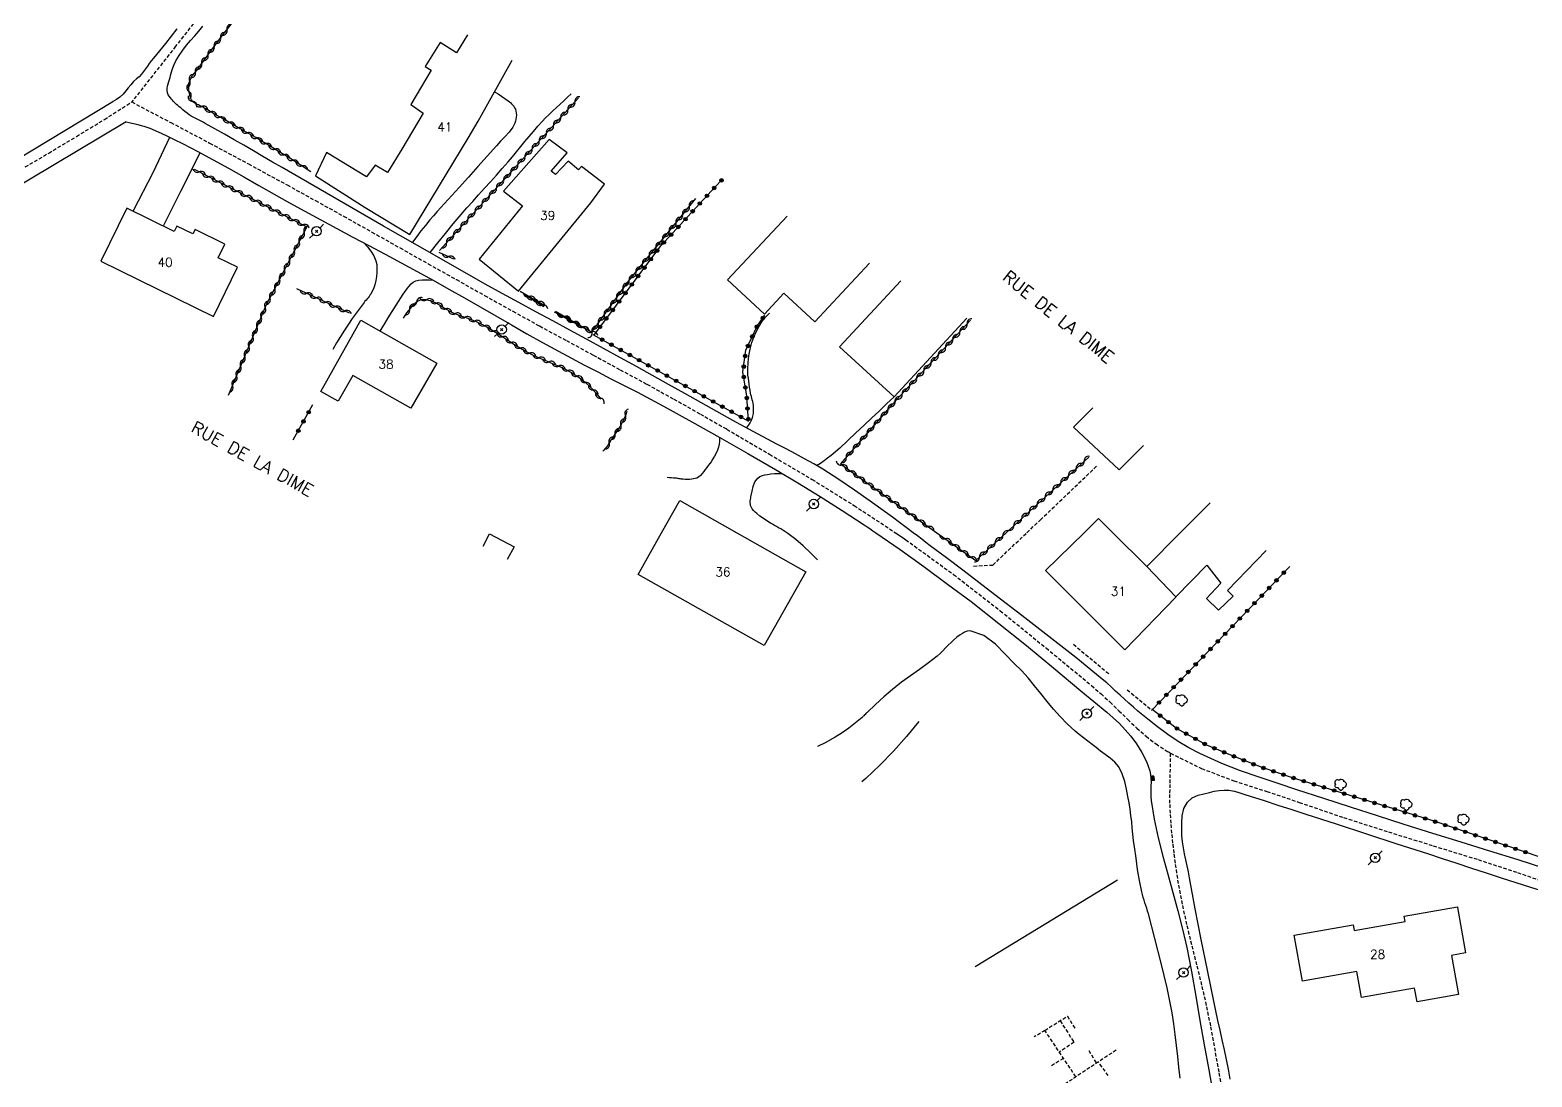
# Model space of a CAD drawing. Header units: millimetres. Extents: x 182998 to 184000, y 151998 to 153001.
# Drawn here: x 183435.3 to 183648.1, y 152593.9 to 152742.2 of the extents above; entities that cross this region are included whole.
import ezdxf
from ezdxf.enums import TextEntityAlignment as Align

# ---------------------------------------------------------------- set-up
doc = ezdxf.new("R2010")
doc.units = ezdxf.units.MM
doc.linetypes.add('DASHED', pattern=[0.75, 0.5, -0.25])
doc.layers.get('0').update_dxf_attribs({"linetype": 'CONTINUOUS'})
for name, color, linetype in [('W0001', 6, 'DASHED'), ('W0008', 7, 'CONTINUOUS'), ('W0017', 7, 'CONTINUOUS'), ('W0101', 7, 'CONTINUOUS'), ('W0104', 1, 'CONTINUOUS'), ('W0112', 1, 'DASHED'), ('W0211', 2, 'CONTINUOUS'), ('W0214', 2, 'CONTINUOUS'), ('W0300', 7, 'CONTINUOUS'), ('W0310', 3, 'CONTINUOUS'), ('W0323', 7, 'CONTINUOUS'), ('W0401', 7, 'CONTINUOUS'), ('W0473', 7, 'CONTINUOUS'), ('W0989', 7, 'CONTINUOUS'), ('W0991', 7, 'CONTINUOUS')]:
    doc.layers.add(name, color=color, linetype=linetype)
doc.styles.get("Standard").update_dxf_attribs({"font": 'romans.shx', "width": 0.85})

# ---------------------------------------------------------------- blocks, each defined once
blk = doc.blocks.new('T473')
for p, q in [((-0.166667, 0.166667), (0.166667, -0.166667)), ((-0.166667, -0.166667), (0.166667, 0.166667)), ((0.500001, 0.500001), (1.000002, 1.000002)), ((-1.000002, -1.000002), (-0.500001, -0.500001))]:
    blk.add_line(p, q)
blk.add_ellipse((0, 0), major_axis=(0.471405, 0.471405), ratio=1, start_param=5.4977871438, end_param=11.780972451)
blk = doc.blocks.new('T401')
for p, q in [((-0.3, 0.3), (0, 0.3)), ((-0.3, -0.25), (-0.3, 0.3)), ((-0.3, 0.15), (0, 0.15)), ((-0.3, 0), (0, 0)), ((0, 0.3), (0, -0.25)), ((-0.3, -0.15), (0, -0.15)), ((-0.3, -0.25), (-0.3, -0.3)), ((-0.3, -0.3), (0, -0.3)), ((0, -0.3), (0, -0.25))]:
    blk.add_line(p, q)
blk = doc.blocks.new('T300')
for p, q in [((-0.8, 0.51), (-0.86, 0.34)), ((-0.86, 0.34), (-0.86, 0.17)), ((-0.86, 0.17), (-0.74, 0.06)), ((-0.69, 0.63), (-0.8, 0.51)), ((-0.8, -0.06), (-0.74, 0.06)), ((-0.74, 0.06), (-0.69, 0.11)), ((-0.57, 0.69), (-0.69, 0.63)), ((-0.46, 0.69), (-0.57, 0.69)), ((-0.29, 0.63), (-0.46, 0.69)), ((-0.29, 0.63), (-0.17, 0.74)), ((-0.23, 0.57), (-0.29, 0.63)), ((-0.17, 0.74), (-0.06, 0.8)), ((-0.06, 0.8), (0.06, 0.8)), ((0.06, 0.8), (0.23, 0.74)), ((0.23, 0.74), (0.34, 0.63)), ((0.34, 0.63), (0.4, 0.51)), ((0.46, 0.46), (0.34, 0.46)), ((0.4, 0.51), (0.4, 0.46)), ((0.57, 0.4), (0.46, 0.46)), ((0.57, 0.4), (0.69, 0.29)), ((0.69, 0.29), (0.74, 0.17)), ((0.74, 0.06), (0.69, -0.17)), ((0.74, 0.17), (0.74, 0.06)), ((-0.8, -0.17), (-0.8, -0.06)), ((-0.8, -0.23), (-0.8, -0.17)), ((-0.74, -0.34), (-0.8, -0.23)), ((-0.69, -0.4), (-0.74, -0.34)), ((-0.51, -0.46), (-0.69, -0.4)), ((-0.4, -0.46), (-0.51, -0.46)), ((-0.4, -0.46), (-0.34, -0.46)), ((-0.34, -0.46), (-0.34, -0.4)), ((-0.34, -0.51), (-0.34, -0.46)), ((-0.29, -0.63), (-0.34, -0.51)), ((-0.17, -0.74), (-0.29, -0.63)), ((-0.06, -0.8), (-0.17, -0.74)), ((0.06, -0.8), (-0.06, -0.8)), ((0.17, -0.74), (0.06, -0.8)), ((0.23, -0.69), (0.17, -0.74)), ((0.29, -0.46), (0.23, -0.46)), ((0.29, -0.63), (0.23, -0.69)), ((0.46, -0.4), (0.29, -0.46)), ((0.34, -0.51), (0.29, -0.63)), ((0.34, -0.51), (0.34, -0.46)), ((0.57, -0.34), (0.46, -0.4)), ((0.63, -0.29), (0.57, -0.34)), ((0.69, -0.17), (0.63, -0.29))]:
    blk.add_line(p, q)
blk = doc.blocks.new('t310o')
at = {"color": 0, "linetype": 'Continuous'}
for centre, start, end in [((-0.5, 0.38), 216.8699, 323.1304), ((0.5, -0.37), 36.8699, 143.1303)]:
    blk.add_arc(centre, 0.625, start, end, dxfattribs=at)
blk = doc.blocks.new('t323o')
at = {"color": 0, "linetype": 'Continuous'}
for radius in [0.25, 0.15]:
    blk.add_circle((0, 0), radius, dxfattribs=at)

msp = doc.modelspace()

# ---------------------------------------------------------------- linework, layer by layer
at = {"layer": 'W0001'}
for points in [[(183539.54, 152869.25), (183536.3, 152859.57), (183532.6, 152850.06), (183528.41, 152840.75), (183523.71, 152831.68), (183518.32, 152822.9), (183512.33, 152814.52), (183506.1, 152806.33), (183499.97, 152798.12), (183493.64, 152789.47), (183487.26, 152780.87), (183480.83, 152772.3), (183474.36, 152763.76), (183468.26, 152755.78), (183462.12, 152747.83), (183455.95, 152739.9), (183449.73, 152732.01)], [(183434, 152722.45), (183437.97, 152724.77), (183441.92, 152727.13), (183445.85, 152729.54), (183449.73, 152732.01)], [(183449.73, 152732.01), (183455.25, 152729.11), (183460.76, 152726.19), (183466.25, 152723.24), (183471.73, 152720.26), (183475.75, 152718.05), (183479.75, 152715.83), (183483.75, 152713.59), (183487.74, 152711.34), (183491.73, 152709.09), (183495.72, 152706.85), (183499.72, 152704.6), (183503.72, 152702.37), (183507.51, 152700.28), (183511.31, 152698.21), (183515.12, 152696.15), (183518.92, 152694.09), (183522.73, 152692.02), (183526.52, 152689.93), (183530.29, 152687.81), (183534.04, 152685.65), (183540.09, 152682.11), (183546.11, 152678.54), (183552.08, 152674.85), (183557.94, 152671)], [(183557.94, 152671), (183558.3, 152670.75), (183558.66, 152670.5), (183559.03, 152670.25), (183559.39, 152670), (183566.17, 152665.08), (183572.78, 152659.94), (183579.28, 152654.67), (183585.73, 152649.34), (183587.06, 152648.19), (183588.34, 152646.99), (183589.59, 152645.77), (183590.84, 152644.54), (183592.12, 152643.33), (183593.45, 152642.16), (183594.85, 152641.08), (183596.33, 152640.1), (183596.4, 152640.06), (183596.47, 152640.02), (183596.54, 152639.98), (183596.61, 152639.94), (183596.69, 152639.9), (183596.76, 152639.86), (183596.83, 152639.82), (183596.9, 152639.78)], [(183604.9, 152588.06), (183603.79, 152594.61), (183602.6, 152601.16), (183602.01, 152604.05), (183601.35, 152606.92), (183600.64, 152609.78), (183599.92, 152612.64), (183599.23, 152615.5), (183598.59, 152618.39), (183598.03, 152621.29), (183597.59, 152624.21), (183597.42, 152625.62), (183597.25, 152627.02), (183597.1, 152628.43), (183596.98, 152629.85), (183596.89, 152631.26), (183596.83, 152632.68), (183596.82, 152634.1), (183596.86, 152635.52), (183596.9, 152639.78)], [(183596.9, 152639.78), (183601.29, 152637.59), (183605.89, 152635.86), (183610.53, 152634.34), (183615.14, 152632.8), (183621.43, 152630.65), (183627.77, 152628.62), (183634.13, 152626.65), (183640.48, 152624.69), (183646.06, 152622.86), (183651.63, 152620.95)]]:
    msp.add_lwpolyline(points, dxfattribs=at)
at = {"layer": 'W0008'}
for points in [[(183456.11, 152742.39), (183455.31, 152741.32), (183454.5, 152740.27), (183453.65, 152739.24), (183452.79, 152738.23), (183452.49, 152737.86), (183452.21, 152737.48), (183451.95, 152737.09), (183451.68, 152736.7), (183451.41, 152736.31), (183451.11, 152735.94), (183450.78, 152735.59), (183450.41, 152735.27), (183449.98, 152734.89), (183449.59, 152734.46), (183449.23, 152734.02), (183448.88, 152733.57), (183448.49, 152733.12), (183448.06, 152732.71), (183447.57, 152732.35), (183447.03, 152732.08)], [(183560.44, 152671), (183559.47, 152671.73), (183558.5, 152672.46), (183557.52, 152673.18), (183556.54, 152673.9), (183554.35, 152675.47), (183552.15, 152677.02), (183549.91, 152678.54), (183547.64, 152679.98), (183546.36, 152680.74), (183545.06, 152681.47), (183543.75, 152682.18), (183542.44, 152682.87), (183541.12, 152683.56), (183539.8, 152684.25), (183538.48, 152684.94), (183537.18, 152685.65), (183534.9, 152686.9), (183532.62, 152688.17), (183530.34, 152689.44), (183528.07, 152690.71), (183525.8, 152691.99), (183523.53, 152693.26), (183521.25, 152694.53), (183518.97, 152695.79), (183516.58, 152697.1), (183514.18, 152698.4), (183511.79, 152699.7), (183509.39, 152700.99), (183506.99, 152702.29), (183504.59, 152703.59), (183502.2, 152704.9), (183499.82, 152706.22), (183492.6, 152710.3), (183485.41, 152714.43), (183478.23, 152718.57), (183471.05, 152722.71), (183469.68, 152723.5), (183468.32, 152724.29), (183466.96, 152725.08), (183465.6, 152725.87), (183464.24, 152726.65), (183462.88, 152727.44), (183461.51, 152728.21), (183460.14, 152728.98), (183459.86, 152729.13), (183459.57, 152729.28), (183459.28, 152729.42), (183458.99, 152729.56), (183458.71, 152729.71), (183458.42, 152729.86), (183458.15, 152730.02), (183457.87, 152730.19), (183457.56, 152730.42), (183457.25, 152730.67), (183456.96, 152730.92), (183456.66, 152731.17), (183456.46, 152731.33), (183456.26, 152731.49), (183456.06, 152731.65), (183455.87, 152731.83), (183455.74, 152731.96), (183455.61, 152732.11), (183455.49, 152732.25), (183455.37, 152732.41), (183455.21, 152732.61), (183455.03, 152732.81), (183454.88, 152733.04), (183454.79, 152733.3), (183454.75, 152733.63), (183454.76, 152733.95), (183454.8, 152734.27), (183454.87, 152734.59), (183454.96, 152734.89), (183455.06, 152735.18), (183455.15, 152735.48), (183455.24, 152735.78), (183455.38, 152736.3), (183455.54, 152736.83), (183455.74, 152737.34), (183455.98, 152737.83), (183456.44, 152738.6), (183456.95, 152739.33), (183457.5, 152740.04), (183458.07, 152740.72), (183458.66, 152741.39), (183459.24, 152742.05), (183459.82, 152742.73)], [(183397.61, 152702.22), (183447.03, 152732.08)], [(183448.92, 152729.22), (183401.06, 152700.61)], [(183448.92, 152729.22), (183449.34, 152729.11), (183449.76, 152729), (183450.19, 152728.9), (183450.61, 152728.8), (183451.04, 152728.7), (183451.46, 152728.58), (183451.88, 152728.45), (183452.29, 152728.3), (183453.46, 152727.8), (183454.62, 152727.27), (183455.76, 152726.71), (183456.9, 152726.14), (183459.1, 152724.99), (183461.28, 152723.82), (183463.44, 152722.62), (183465.6, 152721.4), (183467.75, 152720.18), (183469.91, 152718.96), (183472.07, 152717.74), (183474.23, 152716.55), (183476.51, 152715.31), (183478.78, 152714.09), (183481.06, 152712.87), (183483.34, 152711.66), (183485.62, 152710.44), (183487.9, 152709.22), (183490.17, 152707.99), (183492.44, 152706.75), (183494.66, 152705.51), (183496.88, 152704.25), (183499.09, 152702.99), (183501.3, 152701.72), (183503.51, 152700.45), (183505.72, 152699.19), (183507.94, 152697.94), (183510.17, 152696.71), (183512.02, 152695.71), (183513.89, 152694.74), (183515.76, 152693.77), (183517.63, 152692.81), (183519.5, 152691.85), (183521.37, 152690.89), (183523.23, 152689.91), (183525.08, 152688.91), (183529.08, 152686.72), (183533.06, 152684.49), (183537.01, 152682.23), (183540.94, 152679.93), (183544.11, 152678.04), (183547.27, 152676.12), (183550.4, 152674.15), (183553.49, 152672.13), (183553.91, 152671.85), (183554.32, 152671.57), (183554.74, 152671.28), (183555.16, 152671)], [(183555.16, 152671), (183558.58, 152668.63), (183561.96, 152666.2), (183565.31, 152663.73), (183568.64, 152661.23), (183572.59, 152658.15), (183576.51, 152655.01), (183580.38, 152651.82), (183584.21, 152648.58), (183586.03, 152647.07), (183587.88, 152645.58), (183589.67, 152643.98), (183591.27, 152642.2), (183592.1, 152641.07), (183592.85, 152639.87), (183593.48, 152638.59), (183593.95, 152637.25), (183594.07, 152636.73), (183594.13, 152636.2), (183594.14, 152635.68), (183594.13, 152635.15), (183594.11, 152634.63), (183594.1, 152634.11), (183594.11, 152633.58), (183594.17, 152633.06), (183594.61, 152630.42), (183595.17, 152627.79), (183595.82, 152625.19), (183596.52, 152622.61), (183597.24, 152620.03), (183597.94, 152617.45), (183598.61, 152614.86), (183599.2, 152612.25), (183599.88, 152608.82), (183600.49, 152605.37), (183601.08, 152601.92), (183601.68, 152598.47), (183602.31, 152594.92), (183602.96, 152591.36)], [(183649.79, 152623.49), (183646.17, 152624.66), (183642.13, 152625.91), (183638.09, 152627.15), (183634.06, 152628.4), (183630.02, 152629.67), (183626.22, 152630.88), (183622.41, 152632.1), (183618.61, 152633.33), (183614.82, 152634.59), (183612.15, 152635.47), (183609.47, 152636.35), (183606.8, 152637.27), (183604.18, 152638.31), (183602.6, 152639), (183601.04, 152639.74), (183599.5, 152640.54), (183598.01, 152641.41), (183596.52, 152642.41), (183595.08, 152643.48), (183593.68, 152644.6), (183592.29, 152645.73), (183591.64, 152646.28), (183591, 152646.85), (183590.37, 152647.42), (183589.75, 152647.99), (183589.12, 152648.57), (183588.49, 152649.15), (183587.86, 152649.71), (183587.21, 152650.27), (183583.47, 152653.32), (183579.68, 152656.31), (183575.86, 152659.26), (183572.03, 152662.2), (183569.75, 152663.95), (183567.46, 152665.69), (183565.16, 152667.42), (183562.86, 152669.15), (183562.26, 152669.61), (183561.65, 152670.08), (183561.04, 152670.54), (183560.44, 152671)], [(183605.36, 152593.6), (183605.1, 152594.99), (183604.82, 152596.37), (183604.53, 152597.76), (183604.23, 152599.14), (183603.92, 152600.52), (183603.61, 152601.9), (183603.31, 152603.28), (183603.02, 152604.66), (183602.13, 152609.02), (183601.25, 152613.37), (183600.4, 152617.73), (183599.59, 152622.1), (183599.43, 152622.95), (183599.25, 152623.8), (183599.06, 152624.64), (183598.89, 152625.49), (183598.73, 152626.34), (183598.6, 152627.21), (183598.53, 152628.08), (183598.51, 152628.95), (183598.52, 152629.91), (183598.57, 152630.91), (183598.8, 152631.92), (183599.3, 152632.83), (183599.98, 152633.42), (183600.8, 152633.8), (183601.64, 152634.03), (183602.44, 152634.22), (183603.11, 152634.38), (183603.79, 152634.49), (183604.49, 152634.53), (183605.18, 152634.51), (183605.95, 152634.39), (183606.71, 152634.17), (183607.45, 152633.91), (183608.18, 152633.67), (183610.16, 152633.06), (183612.13, 152632.42), (183614.09, 152631.78), (183616.06, 152631.14), (183620.37, 152629.75), (183624.68, 152628.35), (183628.98, 152626.95), (183633.29, 152625.56), (183635.38, 152624.87), (183637.47, 152624.19), (183639.56, 152623.5), (183641.64, 152622.81), (183643.73, 152622.13), (183645.83, 152621.45), (183647.92, 152620.78), (183650.02, 152620.13)]]:
    msp.add_lwpolyline(points, dxfattribs=at)
at = {"layer": 'W0017'}
for points in [[(183501.12, 152733.45), (183501.63, 152733.16), (183502.13, 152732.85), (183502.61, 152732.52), (183503.08, 152732.17), (183503.24, 152732.05), (183503.4, 152731.92), (183503.55, 152731.77), (183503.69, 152731.62), (183503.84, 152731.41), (183503.97, 152731.2), (183504.08, 152730.97), (183504.16, 152730.72), (183504.21, 152730.44), (183504.22, 152730.15), (183504.21, 152729.87), (183504.16, 152729.59), (183504.09, 152729.29), (183503.99, 152729), (183503.86, 152728.72), (183503.71, 152728.46), (183503.2, 152727.74), (183502.61, 152727.08), (183501.99, 152726.46), (183501.4, 152725.82), (183500.08, 152724.34), (183498.77, 152722.85), (183497.45, 152721.37), (183496.13, 152719.89), (183495.61, 152719.32), (183495.08, 152718.75), (183494.55, 152718.19), (183494.03, 152717.62), (183493.5, 152717.05), (183492.98, 152716.48), (183492.47, 152715.9), (183491.97, 152715.31), (183491.33, 152714.53), (183490.71, 152713.74), (183490.1, 152712.94), (183489.51, 152712.13)], [(183492.01, 152710.69), (183493.09, 152712.05), (183494.17, 152713.39), (183495.28, 152714.73), (183496.39, 152716.05), (183497.21, 152717), (183498.04, 152717.93), (183498.88, 152718.87), (183499.72, 152719.8), (183500.56, 152720.72), (183501.4, 152721.65), (183502.23, 152722.59), (183503.06, 152723.53), (183503.66, 152724.24), (183504.26, 152724.96), (183504.85, 152725.69), (183505.44, 152726.41), (183506.03, 152727.14), (183506.63, 152727.85), (183507.25, 152728.56), (183507.88, 152729.25), (183508.37, 152729.76), (183508.88, 152730.25), (183509.4, 152730.74), (183509.93, 152731.22), (183510.45, 152731.7), (183510.97, 152732.18), (183511.49, 152732.67), (183511.99, 152733.17), (183512, 152733.18)], [(183455.06, 152727), (183452.71, 152721.95), (183449.92, 152716.6)], [(183459.39, 152724.76), (183456.63, 152719.34), (183454.24, 152714.49)], [(183482.6, 152712.04), (183483.15, 152711.5), (183483.62, 152710.89), (183484.01, 152710.23), (183484.3, 152709.51), (183484.43, 152708.97), (183484.47, 152708.41), (183484.46, 152707.85), (183484.4, 152707.3), (183484.31, 152706.71), (183484.16, 152706.12), (183483.97, 152705.56), (183483.72, 152705.01), (183483.61, 152704.81), (183483.48, 152704.63), (183483.35, 152704.45), (183483.21, 152704.28), (183483.06, 152704.12), (183482.92, 152703.95), (183482.77, 152703.79), (183482.64, 152703.61), (183482.08, 152702.86), (183481.53, 152702.1), (183480.98, 152701.33), (183480.45, 152700.56), (183479.87, 152699.67), (183479.31, 152698.78), (183478.75, 152697.88), (183478.21, 152696.97)], [(183484.98, 152699.63), (183485.53, 152700.53), (183486.08, 152701.43), (183486.64, 152702.33), (183487.2, 152703.22), (183487.53, 152703.75), (183487.86, 152704.29), (183488.2, 152704.81), (183488.57, 152705.32), (183488.8, 152705.63), (183489.04, 152705.94), (183489.31, 152706.24), (183489.62, 152706.48), (183489.8, 152706.58), (183489.99, 152706.66), (183490.19, 152706.71), (183490.38, 152706.75), (183490.9, 152706.81), (183491.41, 152706.83), (183491.93, 152706.81), (183492.44, 152706.75)], [(183536.85, 152685.83), (183537.11, 152686.17), (183537.34, 152686.54), (183537.53, 152686.93), (183537.68, 152687.33), (183537.73, 152687.51), (183537.77, 152687.69), (183537.8, 152687.88), (183537.82, 152688.06), (183537.84, 152688.25), (183537.84, 152688.44), (183537.84, 152688.62), (183537.84, 152688.81), (183537.81, 152689.06), (183537.77, 152689.31), (183537.72, 152689.56), (183537.65, 152689.8), (183537.58, 152690.05), (183537.52, 152690.29), (183537.46, 152690.54), (183537.41, 152690.78), (183537.34, 152691.2), (183537.27, 152691.62), (183537.2, 152692.04), (183537.14, 152692.46), (183537.09, 152692.88), (183537.04, 152693.3), (183537.02, 152693.73), (183537.02, 152694.16), (183537.07, 152695.11), (183537.17, 152696.06), (183537.35, 152697), (183537.6, 152697.92), (183537.87, 152698.7), (183538.21, 152699.45), (183538.59, 152700.17), (183539.02, 152700.87), (183539.25, 152701.21), (183539.51, 152701.53), (183539.78, 152701.83), (183540.07, 152702.11)], [(183557.73, 152690.23), (183556.67, 152689.23), (183555.61, 152688.22), (183554.55, 152687.22), (183553.48, 152686.23), (183552.34, 152685.14), (183551.19, 152684.04), (183550.03, 152682.96), (183548.82, 152681.93), (183548.32, 152681.54), (183547.81, 152681.16), (183547.29, 152680.8), (183546.76, 152680.46)], [(183533, 152684.43), (183532.99, 152683.99), (183532.94, 152683.55), (183532.85, 152683.12), (183532.72, 152682.7), (183532.54, 152682.26), (183532.31, 152681.85), (183532.06, 152681.45), (183531.8, 152681.06), (183531.61, 152680.78), (183531.41, 152680.5), (183531.2, 152680.22), (183530.99, 152679.96), (183530.77, 152679.67), (183530.55, 152679.37), (183530.3, 152679.08), (183530.01, 152678.85), (183529.79, 152678.74), (183529.55, 152678.67), (183529.3, 152678.62), (183529.06, 152678.59), (183528.76, 152678.55), (183528.46, 152678.54), (183528.15, 152678.54), (183527.85, 152678.56), (183527.71, 152678.57), (183527.58, 152678.59), (183527.44, 152678.61), (183527.31, 152678.63), (183527.17, 152678.66), (183527.04, 152678.68), (183526.91, 152678.7), (183526.77, 152678.72), (183526.48, 152678.74), (183526.19, 152678.77), (183525.9, 152678.78), (183525.61, 152678.8)], [(183542.53, 152671), (183542.25, 152671.19), (183541.96, 152671.36), (183541.67, 152671.53), (183541.38, 152671.69), (183541.08, 152671.86), (183540.78, 152672.02), (183540.49, 152672.19), (183540.21, 152672.37), (183539.71, 152672.68), (183539.22, 152673), (183538.74, 152673.34), (183538.28, 152673.71), (183538.05, 152673.91), (183537.82, 152674.13), (183537.62, 152674.37), (183537.47, 152674.66), (183537.41, 152674.86), (183537.38, 152675.06), (183537.36, 152675.27), (183537.37, 152675.48), (183537.39, 152675.68), (183537.42, 152675.87), (183537.46, 152676.07), (183537.49, 152676.27), (183537.61, 152676.9), (183537.77, 152677.55), (183538.03, 152678.19), (183538.44, 152678.74), (183538.74, 152678.96), (183539.09, 152679.1), (183539.44, 152679.18), (183539.79, 152679.24), (183540.29, 152679.33), (183540.81, 152679.38), (183541.32, 152679.4), (183541.84, 152679.37)], [(183546.9, 152667.15), (183545.91, 152668.16), (183544.88, 152669.12), (183543.8, 152670.03), (183542.68, 152670.89), (183542.65, 152670.92), (183542.61, 152670.95), (183542.57, 152670.97), (183542.53, 152671)]]:
    msp.add_lwpolyline(points, dxfattribs=at)
at = {"layer": 'W0101'}
for points in [[(183497.31, 152741.51), (183495.76, 152738.97), (183493.41, 152740.42), (183491.28, 152737.05), (183492.15, 152736.52), (183489.28, 152731.64), (183491.02, 152730.43), (183487.99, 152725.32), (183485.96, 152722.03), (183484.22, 152723.08), (183483.01, 152721.4), (183477.34, 152724.87), (183475.74, 152721.53)], [(183489.15, 152713.23), (183497.37, 152726.9), (183498.81, 152729.3), (183503.62, 152737.93)], [(183504.53, 152705.19), (183514.75, 152717.73), (183516.7, 152720.37), (183513.46, 152722.85), (183513.04, 152722.42), (183511.54, 152723.61), (183509.75, 152721.74), (183509.14, 152722.19), (183511.41, 152724.82), (183508.85, 152726.69), (183502.42, 152719.37), (183505.11, 152717.29), (183498.97, 152709.75)], [(183475.74, 152721.53), (183482.82, 152717.07), (183489.15, 152713.23)], [(183482.82, 152717.07), (183482.82, 152717.07)], [(183498.97, 152709.75), (183504.53, 152705.19)], [(183492.94, 152695.02), (183489.29, 152688.64), (183481.04, 152693.28), (183478.97, 152689.62), (183476.5, 152691.01), (183482.17, 152701.08), (183492.94, 152695.02), (183492.88, 152695.02)], [(183524.8, 152671), (183527.38, 152675.56)], [(183527.38, 152675.56), (183535.44, 152671)], [(183588.73, 152671), (183586.71, 152673), (183584.66, 152671)], [(183535.44, 152671), (183545.24, 152665.47), (183539.33, 152655), (183521.47, 152665.09), (183524.8, 152671)], [(183584.66, 152671), (183579.17, 152665.63)], [(183593.53, 152666.23), (183588.73, 152671)], [(183593.53, 152666.23), (183597.68, 152661.93)], [(183579.17, 152665.63), (183590.42, 152654.4), (183597.64, 152661.89), (183597.68, 152661.93)]]:
    msp.add_lwpolyline(points, dxfattribs=at)
for points in [[(183445.34, 152709.44), (183461.3, 152701.63), (183464.71, 152708.61), (183461.97, 152709.95), (183462.91, 152711.88), (183458.7, 152713.95), (183458.39, 152713.32), (183456.12, 152714.43), (183455.76, 152713.68), (183449.03, 152716.97), (183445.34, 152709.44)], [(183637.55, 152617.92), (183638.7, 152611.48), (183636.72, 152611.13), (183637.71, 152605.57), (183631.84, 152604.53), (183631.49, 152606.49), (183623.96, 152605.16), (183623.3, 152608.86), (183615.58, 152607.49), (183614.42, 152613.99), (183622.77, 152615.47), (183622.92, 152614.63), (183630.14, 152615.91), (183630.01, 152616.67), (183637.58, 152618.02), (183637.55, 152617.92)]]:
    msp.add_lwpolyline(points, close=True, dxfattribs=at)
at = {"layer": 'W0104'}
for points in [[(183542.14, 152704.91), (183539.37, 152701.94), (183534.15, 152706.8), (183542.57, 152715.83)], [(183554.26, 152709.2), (183546.49, 152700.86), (183542.14, 152704.91)], [(183550.02, 152697.33), (183558.68, 152706.69)], [(183568.06, 152701.37), (183557.73, 152690.23), (183550.02, 152697.33)], [(183585.88, 152688.67), (183583.18, 152685.94), (183589.63, 152679.88)], [(183589.63, 152679.88), (183593.07, 152683.34)], [(183602.54, 152675.23), (183598.27, 152671)], [(183499.5, 152669.1), (183500.42, 152670.84)], [(183500.42, 152670.84), (183503.9, 152668.99), (183502.94, 152667.18)], [(183598.27, 152671), (183598.25, 152670.97), (183598.27, 152671), (183593.53, 152666.23)], [(183597.68, 152661.93), (183602.04, 152666.39), (183604.04, 152663.84), (183601.99, 152661.7), (183603.68, 152660.01), (183605.78, 152661.99), (183604.99, 152662.81), (183610.44, 152668.46)]]:
    msp.add_lwpolyline(points, dxfattribs=at)
at = {"layer": 'W0112'}
for points in [[(183576.55, 152671), (183578.46, 152672.82), (183586.5, 152680.48)], [(183569, 152666.26), (183571.74, 152666.42), (183576.55, 152671)], [(183583.15, 152655.19), (183588.34, 152650.87)], [(183590.77, 152648.76), (183594.24, 152645.87)], [(183579.1, 152600.5), (183582.29, 152602.53), (183583.42, 152600.66)], [(183581.26, 152601.87), (183583.23, 152598.81), (183581.15, 152597.42)], [(183583.5, 152593.91), (183579.1, 152600.5), (183577.6, 152599.58)], [(183589.21, 152597.71), (183582.02, 152592.94), (183585.05, 152588.25), (183590.4, 152591.59)], [(183586.4, 152595.91), (183585.37, 152597.6)], [(183581.74, 152596.54), (183580.05, 152595.49)], [(183588.08, 152594.1), (183586.71, 152595.99)]]:
    msp.add_lwpolyline(points, dxfattribs=at)
at = {"layer": 'W0211'}
for points in [[(183598.26, 152593.72), (183598.09, 152595.27), (183597.93, 152596.81), (183597.76, 152598.36), (183597.58, 152599.9), (183597.37, 152601.44), (183597.12, 152602.98), (183596.41, 152606.52), (183595.59, 152610.03), (183594.7, 152613.53), (183593.77, 152617.02), (183593.66, 152617.41), (183593.54, 152617.8), (183593.41, 152618.18), (183593.28, 152618.57), (183593.16, 152618.95), (183593.03, 152619.34), (183592.92, 152619.73), (183592.82, 152620.13), (183592.5, 152621.71), (183592.24, 152623.31), (183592.02, 152624.9), (183591.8, 152626.5), (183591.68, 152627.39), (183591.58, 152628.28), (183591.49, 152629.17), (183591.4, 152630.06), (183591.3, 152630.96), (183591.19, 152631.85), (183591.05, 152632.73), (183590.87, 152633.62), (183590.65, 152634.68), (183590.41, 152635.77), (183590.07, 152636.83), (183589.56, 152637.83), (183589, 152638.5), (183588.33, 152639.06), (183587.64, 152639.56), (183586.97, 152640.07), (183586.39, 152640.55), (183585.79, 152641.02), (183585.19, 152641.49), (183584.58, 152641.95), (183583.98, 152642.42), (183583.39, 152642.9), (183582.82, 152643.4), (183582.26, 152643.92), (183581.26, 152644.94), (183580.32, 152646), (183579.41, 152647.1), (183578.53, 152648.22), (183577.64, 152649.33), (183576.73, 152650.42), (183575.77, 152651.48), (183574.75, 152652.48), (183573.46, 152653.79), (183572.1, 152655.22), (183570.45, 152656.45), (183568.5, 152657.09), (183568.1, 152657.06), (183567.73, 152656.91), (183567.41, 152656.71), (183567.11, 152656.51), (183566.65, 152656.19), (183566.22, 152655.84), (183565.81, 152655.46), (183565.42, 152655.07), (183565.04, 152654.67), (183564.65, 152654.28), (183564.26, 152653.89), (183563.84, 152653.53), (183562.61, 152652.55), (183561.36, 152651.61), (183560.08, 152650.7), (183558.78, 152649.82)], [(183558.78, 152649.82), (183557.53, 152648.79), (183556.3, 152647.73), (183555.09, 152646.65), (183553.91, 152645.55), (183553.82, 152645.46), (183553.73, 152645.37), (183553.64, 152645.27), (183553.56, 152645.18), (183553.47, 152645.08), (183553.38, 152644.99), (183553.29, 152644.9), (183553.2, 152644.81), (183552.29, 152644.05), (183551.35, 152643.32), (183550.38, 152642.64), (183549.38, 152642.02), (183547.99, 152641.25), (183546.91, 152640.71)]]:
    msp.add_lwpolyline(points, dxfattribs=at)
at = {"layer": 'W0214'}
msp.add_lwpolyline([(183561.23, 152644.26), (183559.49, 152642.12), (183557.66, 152640.06), (183555.73, 152638.08), (183553.72, 152636.2), (183553.19, 152635.72)], dxfattribs=at)
at = {"layer": 'W0300'}
msp.add_lwpolyline([(183589.4, 152621.79), (183575.99, 152613.62), (183569.21, 152609.52)], dxfattribs=at)
at = {"layer": 'W0310'}
for points in [[(183475.08, 152722.13), (183473.6, 152723.09), (183472.12, 152724.03), (183470.62, 152724.96), (183469.12, 152725.87), (183468.21, 152726.42), (183467.29, 152726.96), (183466.37, 152727.49), (183465.44, 152728.02), (183464.52, 152728.55), (183463.59, 152729.08), (183462.67, 152729.61), (183461.75, 152730.14), (183461.49, 152730.29), (183461.23, 152730.44), (183460.98, 152730.6), (183460.72, 152730.75), (183460.46, 152730.9), (183460.21, 152731.05), (183459.95, 152731.2), (183459.69, 152731.35), (183459.52, 152731.44), (183459.35, 152731.52), (183459.17, 152731.59), (183459, 152731.66), (183458.82, 152731.75), (183458.65, 152731.84), (183458.49, 152731.96), (183458.35, 152732.09), (183458.2, 152732.29), (183458.09, 152732.52), (183458.01, 152732.75), (183457.95, 152732.99), (183457.9, 152733.22), (183457.86, 152733.45), (183457.83, 152733.69), (183457.81, 152733.92), (183457.8, 152734.17), (183457.81, 152734.41), (183457.84, 152734.65), (183457.9, 152734.88), (183458.09, 152735.33), (183458.36, 152735.74), (183458.67, 152736.12), (183458.95, 152736.49), (183459.98, 152737.93), (183461.02, 152739.35), (183462.08, 152740.76), (183463.15, 152742.16), (183464.23, 152743.56)], [(183513.04, 152732.59), (183493.31, 152710.96)], [(183458.56, 152722.47), (183474.55, 152714.31), (183468.75, 152703.19), (183463.41, 152690.44)], [(183509.78, 152702.37), (183514.91, 152699.4), (183520.1, 152706.62), (183529.64, 152718.34)], [(183493.26, 152710.73), (183495.31, 152709.78)], [(183480.58, 152702.11), (183473.13, 152705.53)], [(183488.25, 152701.37), (183488.47, 152701.75), (183488.72, 152702.12), (183488.98, 152702.48), (183489.25, 152702.82), (183489.48, 152703.09), (183489.72, 152703.36), (183489.98, 152703.61), (183490.28, 152703.82), (183490.45, 152703.91), (183490.63, 152703.99), (183490.82, 152704.04), (183491.02, 152704.06), (183491.4, 152704.04), (183491.78, 152703.95), (183492.14, 152703.83), (183492.49, 152703.69), (183492.82, 152703.54), (183493.14, 152703.38), (183493.45, 152703.19), (183493.76, 152703), (183494.06, 152702.8), (183494.36, 152702.61), (183494.68, 152702.43), (183495, 152702.27), (183495.47, 152702.05), (183495.96, 152701.86), (183496.45, 152701.68), (183496.95, 152701.51), (183497.44, 152701.34), (183497.93, 152701.16), (183498.42, 152700.96), (183498.89, 152700.74), (183499.78, 152700.28), (183500.64, 152699.78), (183501.48, 152699.26), (183502.32, 152698.72), (183503.15, 152698.18), (183503.98, 152697.64), (183504.83, 152697.12), (183505.69, 152696.63), (183506.61, 152696.16), (183507.55, 152695.73), (183508.5, 152695.33), (183509.45, 152694.94), (183510.4, 152694.52), (183511.34, 152694.07), (183512.25, 152693.57), (183513.12, 152693), (183513.98, 152692.32), (183514.78, 152691.57), (183515.52, 152690.76), (183516.18, 152689.89)], [(183504.77, 152705.19), (183508.25, 152703.19)], [(183505.3, 152704.82), (183508.12, 152703.03)], [(183509.59, 152702.27), (183514.91, 152699.4)], [(183568.57, 152701.08), (183557.44, 152689.1), (183550.14, 152680.75), (183558.68, 152674.63), (183563.79, 152671)], [(183519.89, 152688.15), (183519.67, 152687.6), (183519.43, 152687.06), (183519.17, 152686.53), (183518.89, 152686.01), (183518.76, 152685.79), (183518.62, 152685.57), (183518.47, 152685.36), (183518.33, 152685.15), (183518.17, 152684.94), (183518.02, 152684.73), (183517.88, 152684.52), (183517.73, 152684.3), (183517.65, 152684.17), (183517.57, 152684.04), (183517.49, 152683.9), (183517.41, 152683.77), (183517.33, 152683.64), (183517.25, 152683.5), (183517.16, 152683.37), (183517.07, 152683.25), (183516.93, 152683.06), (183516.78, 152682.88), (183516.63, 152682.71), (183516.47, 152682.54)], [(183573.61, 152671), (183585.31, 152681.72)], [(183563.79, 152671), (183569.32, 152667.07), (183573.61, 152671)]]:
    msp.add_lwpolyline(points, dxfattribs=at)
at = {"layer": 'W0323'}
for points in [[(183515.18, 152698.95), (183524.69, 152711.62), (183532.41, 152720), (183533.4, 152721.03)], [(183515.07, 152699.08), (183537.1, 152686.81), (183536.86, 152690.36), (183536.33, 152693.79), (183536.75, 152696.84), (183538.34, 152700.27), (183539.44, 152701.8)], [(183472.61, 152684.14), (183475.39, 152689.15)], [(183594.24, 152645.87), (183613.8, 152666.22)], [(183698.6, 152631.51), (183689.93, 152627.24), (183682.43, 152623.56), (183677.89, 152621.55), (183673.65, 152620.63), (183669.2, 152620.13), (183664.8, 152620.55), (183660.53, 152621.55), (183651.94, 152624.13), (183634.11, 152630.17), (183614.32, 152636.25), (183609.87, 152637.73), (183605.44, 152639.49), (183602.07, 152640.89), (183597.77, 152643.28), (183594.24, 152646)]]:
    msp.add_lwpolyline(points, dxfattribs=at)

# ---------------------------------------------------------------- block references
at = {"layer": 'W0300'}
for p in [(183598.51, 152647.24), (183621.04, 152635.3), (183630.34, 152632.46), (183638.45, 152630.35)]:
    msp.add_blockref('T300', p, dxfattribs=at)
at = {"layer": 'W0310'}
for p, rotation in [((183463.23, 152742.25), 52.42141381934707), ((183461.41, 152739.86), 53.05549783852219), ((183462.31, 152741.06), 52.62419379567177), ((183459.63, 152737.45), 54.46310184055059), ((183460.52, 152738.66), 53.66847915867752), ((183457.94, 152734.98), 67.23129400119257), ((183458.75, 152736.23), 52.59392103434027), ((183457.85, 152733.5), 97.95274928331847), ((183458.34, 152732.1), 126.5500772606931), ((183459.64, 152731.38), 152.5386885024155), ((183511.51, 152730.91), 227.6255519988832), ((183512.52, 152732.02), 227.6255519988832), ((183460.93, 152730.62), 149.1550466556309), ((183462.23, 152729.86), 149.8675360210063), ((183463.53, 152729.11), 150.1322387377348), ((183509.48, 152728.69), 227.6255519988832), ((183510.5, 152729.8), 227.6255519988832), ((183464.83, 152728.37), 150.3240738663674), ((183466.13, 152727.63), 150.2232861077495), ((183467.43, 152726.88), 149.6283617406219), ((183507.46, 152726.48), 227.6255519988832), ((183508.47, 152727.58), 227.6255519988832), ((183468.72, 152726.11), 149.1621718045176), ((183470, 152725.34), 148.6445963579982), ((183471.28, 152724.55), 148.1222250544889), ((183506.45, 152725.37), 227.6255519988832), ((183472.55, 152723.75), 147.5998521870927), ((183473.82, 152722.95), 147.0774777550052), ((183504.43, 152723.15), 227.6255519988832), ((183505.44, 152724.26), 227.6255519988832), ((183459.29, 152722.1), 332.9491698877239), ((183460.63, 152721.42), 332.9491698877239), ((183461.96, 152720.74), 332.9491698877239), ((183502.41, 152720.94), 227.6255519988832), ((183503.42, 152722.04), 227.6255519988832), ((183463.3, 152720.05), 332.9491698877239), ((183464.63, 152719.37), 332.9491698877239), ((183465.97, 152718.69), 332.9491698877239), ((183500.39, 152718.72), 227.6255519988832), ((183501.4, 152719.83), 227.6255519988832), ((183467.31, 152718.01), 332.9491698877239), ((183468.64, 152717.32), 332.9491698877239), ((183469.98, 152716.64), 332.9491698877239), ((183498.36, 152716.5), 227.6255519988832), ((183499.37, 152717.61), 227.6255519988832), ((183527.78, 152716.06), 50.87517848150507), ((183528.73, 152717.22), 50.87517848150507), ((183471.31, 152715.96), 332.9491698877239), ((183472.65, 152715.28), 332.9491698877239), ((183473.99, 152714.6), 332.9491698877239), ((183496.34, 152714.29), 227.6255519988832), ((183497.35, 152715.4), 227.6255519988832), ((183525.89, 152713.73), 50.87517848150507), ((183526.84, 152714.9), 50.87517848150507), ((183473.46, 152712.21), 242.468703999106), ((183474.15, 152713.54), 242.468703999106), ((183494.32, 152712.07), 227.6255519988832), ((183495.33, 152713.18), 227.6255519988832), ((183524.94, 152712.57), 50.87517848150507), ((183472.07, 152709.55), 242.468703999106), ((183472.76, 152710.88), 242.468703999106), ((183494.62, 152710.1), 335.2278314902333), ((183523.05, 152710.24), 50.87517848150507), ((183524, 152711.4), 50.87517848150507), ((183471.38, 152708.22), 242.468703999106), ((183521.16, 152707.91), 50.87517848150507), ((183522.1, 152709.08), 50.87517848150507), ((183469.99, 152705.56), 242.468703999106), ((183470.68, 152706.89), 242.468703999106), ((183519.33, 152705.54), 54.28764532372963), ((183520.21, 152706.75), 50.87517848150507), ((183469.3, 152704.23), 242.468703999106), ((183474.49, 152704.91), 155.3306060422285), ((183475.85, 152704.28), 155.3306060422285), ((183477.22, 152703.66), 155.3306060422285), ((183490.11, 152703.7), 35.63223049046465), ((183491.53, 152704.01), 347.2081385215118), ((183492.93, 152703.49), 332.1766716997851), ((183506.07, 152704.45), 330.0714340220136), ((183506.56, 152704.02), 327.5664199820031), ((183507.37, 152703.7), 330.0714340220136), ((183517.58, 152703.1), 54.28764532372963), ((183518.45, 152704.32), 54.28764532372963), ((183468.05, 152701.5), 247.2487299365077), ((183468.63, 152702.89), 247.2487299365077), ((183478.58, 152703.03), 155.3306060422285), ((183479.94, 152702.4), 155.3306060422285), ((183489.09, 152702.62), 51.19833535278193), ((183494.21, 152702.71), 327.979491855161), ((183495.54, 152702.03), 338.372838255008), ((183496.95, 152701.51), 340.787907417451), ((183507.83, 152703.22), 327.5664199820031), ((183510.91, 152701.56), 331.6514806385689), ((183511.07, 152701.62), 329.911214175142), ((183516.7, 152701.88), 54.28764532372963), ((183466.89, 152698.74), 247.2487299365077), ((183467.47, 152700.12), 247.2487299365077), ((183498.36, 152700.99), 337.8871320603874), ((183499.7, 152700.32), 332.3831009620099), ((183500.99, 152699.56), 328.2248094003612), ((183512.23, 152700.84), 331.6514806385689), ((183512.37, 152700.87), 329.911214175142), ((183513.55, 152700.13), 331.6514806385689), ((183513.67, 152700.12), 329.911214175142), ((183514.87, 152699.42), 331.6514806385689), ((183514.95, 152699.45), 54.28764532372963), ((183515.83, 152700.67), 54.28764532372963), ((183567.06, 152699.45), 227.0915091296865), ((183568.08, 152700.55), 227.0915091296865), ((183466.31, 152697.35), 247.2487299365077), ((183502.26, 152698.76), 327.1341915385212), ((183503.52, 152697.94), 327.3420579269209), ((183504.79, 152697.15), 328.5074812510229), ((183565.02, 152697.25), 227.0915091296865), ((183566.04, 152698.35), 227.0915091296865), ((183465.15, 152694.59), 247.2487299365077), ((183465.73, 152695.97), 247.2487299365077), ((183506.1, 152696.42), 332.9389985642859), ((183507.46, 152695.78), 335.5727100116155), ((183508.84, 152695.19), 337.4097019755135), ((183562.97, 152695.06), 227.0915091296865), ((183564, 152696.15), 227.0915091296865), ((183464.57, 152693.2), 247.2487299365077), ((183510.22, 152694.6), 336.4935960696185), ((183511.57, 152693.95), 331.0419007841905), ((183512.85, 152693.17), 326.6471102025057), ((183560.93, 152692.86), 227.0915091296865), ((183561.95, 152693.96), 227.0915091296865), ((183463.99, 152691.82), 247.2487299365077), ((183514.04, 152692.26), 316.9400533750206), ((183515.11, 152691.21), 312.0864663081734), ((183558.89, 152690.66), 227.0915091296865), ((183559.91, 152691.76), 227.0915091296865), ((183516.05, 152690.05), 307.2328752692816), ((183556.87, 152688.45), 228.8554386803995), ((183557.87, 152689.56), 227.0915091296865), ((183519.01, 152686.24), 241.5092334421429), ((183519.67, 152687.59), 245.9902425118398), ((183554.89, 152686.19), 228.8554386803995), ((183555.88, 152687.32), 228.8554386803995), ((183518.2, 152684.98), 234.302112323949), ((183552.92, 152683.93), 228.8554386803995), ((183553.91, 152685.06), 228.8554386803995), ((183517.38, 152683.72), 239.10217774432), ((183551.93, 152682.8), 228.8554386803995), ((183550.36, 152680.59), 324.3984187398105), ((183550.94, 152681.67), 228.8554386803995), ((183583.56, 152680.12), 42.49202029856183), ((183584.67, 152681.13), 42.49202029856183), ((183551.58, 152679.71), 324.3984187398105), ((183552.8, 152678.84), 324.3984187398105), ((183554.02, 152677.97), 324.3984187398105), ((183581.35, 152678.09), 42.49202029856183), ((183582.45, 152679.11), 42.49202029856183), ((183555.24, 152677.09), 324.3984187398105), ((183556.46, 152676.22), 324.3984187398105), ((183579.14, 152676.07), 42.49202029856183), ((183580.24, 152677.08), 42.49202029856183), ((183557.68, 152675.35), 324.3984187398105), ((183558.9, 152674.47), 324.6131146740807), ((183560.12, 152673.61), 324.6131146740807), ((183576.92, 152674.04), 42.49202029856183), ((183578.03, 152675.05), 42.49202029856183), ((183561.35, 152672.74), 324.6131146740807), ((183562.57, 152671.87), 324.6131146740807), ((183574.71, 152672.01), 42.49202029856183), ((183575.82, 152673.03), 42.49202029856183), ((183565.02, 152670.13), 324.6131146742039), ((183566.24, 152669.26), 324.6131146742039), ((183572.06, 152669.59), 42.49202029859909), ((183573.17, 152670.6), 42.49202029859909), ((183567.46, 152668.39), 324.6131146742039), ((183568.68, 152667.53), 324.6131146742039), ((183569.85, 152667.56), 42.49202029859909), ((183570.96, 152668.57), 42.49202029859909)]:
    msp.add_blockref('t310o', p, dxfattribs=dict(at, rotation=rotation))
at = {"layer": 'W0323'}
for p, rotation in [((183533.28, 152720.91), 45.99714030502344), ((183531.23, 152718.72), 47.34598792787612), ((183532.25, 152719.83), 47.34598792787612), ((183529.2, 152716.52), 47.34598792787612), ((183530.21, 152717.62), 47.34598792787612), ((183527.16, 152714.31), 47.34598792787612), ((183528.18, 152715.41), 47.34598792787612), ((183526.15, 152713.21), 47.34598792787612), ((183524.18, 152710.95), 53.11399978015927), ((183525.13, 152712.1), 47.34598792787612), ((183522.38, 152708.55), 53.11399978015927), ((183523.28, 152709.75), 53.11399978015927), ((183520.58, 152706.15), 53.11399978015927), ((183521.48, 152707.35), 53.11399978015927), ((183518.78, 152703.75), 53.11399978015927), ((183519.68, 152704.95), 53.11399978015927), ((183517.88, 152702.55), 53.11399978015927), ((183516.08, 152700.15), 53.11399978015927), ((183516.98, 152701.35), 53.11399978015927), ((183538.29, 152700.17), 65.22782264840124), ((183539.15, 152701.4), 54.09321596571738), ((183516.38, 152698.35), 330.8669463580546), ((183517.69, 152697.62), 330.8669463580546), ((183537.03, 152697.45), 65.22782264840124), ((183537.66, 152698.81), 65.22782264840124), ((183519, 152696.89), 330.8669463580546), ((183520.31, 152696.16), 330.8669463580546), ((183521.62, 152695.43), 330.8669463580546), ((183536.64, 152696.02), 82.14963359964827), ((183522.93, 152694.7), 330.8669463580546), ((183524.24, 152693.97), 330.8669463580546), ((183525.55, 152693.24), 330.8669463580546), ((183536.44, 152694.53), 82.14963359964827), ((183536.45, 152693.05), 98.74911612959797), ((183526.86, 152692.51), 330.8669463580546), ((183528.17, 152691.78), 330.8669463580546), ((183529.48, 152691.05), 330.8669463580546), ((183536.67, 152691.57), 98.74911612959797), ((183530.79, 152690.32), 330.8669463580546), ((183532.1, 152689.59), 330.8669463580546), ((183533.41, 152688.86), 330.8669463580546), ((183536.88, 152690.08), 93.81702851367147), ((183474.07, 152686.76), 60.87238885021797), ((183474.8, 152688.07), 60.87238885021797), ((183534.73, 152688.13), 330.8669463580546), ((183536.04, 152687.4), 330.8669463580546), ((183536.98, 152688.59), 93.81702851367147), ((183537.08, 152687.09), 93.81702851367147), ((183473.34, 152685.45), 60.87238885021797), ((183612.95, 152665.33), 46.13577249328717), ((183611.91, 152664.25), 46.13577249328717), ((183609.84, 152662.09), 46.13577249328717), ((183610.88, 152663.17), 46.13577249328717), ((183607.76, 152659.93), 46.13577249328717), ((183608.8, 152661.01), 46.13577249328717), ((183605.68, 152657.76), 46.13577249328717), ((183606.72, 152658.84), 46.13577249328717), ((183603.6, 152655.6), 46.13577249328717), ((183604.64, 152656.68), 46.13577249328717), ((183601.52, 152653.44), 46.13577249328717), ((183602.56, 152654.52), 46.13577249328717), ((183599.44, 152651.27), 46.13577249328717), ((183600.48, 152652.36), 46.13577249328717), ((183597.36, 152649.11), 46.13577249328717), ((183598.4, 152650.19), 46.13577249328717), ((183595.28, 152646.95), 46.13577249328717), ((183596.32, 152648.03), 46.13577249328717), ((183595.43, 152645.08), 142.4550311965683), ((183596.62, 152644.17), 142.4550311965683), ((183597.82, 152643.26), 150.8291136750499), ((183599.13, 152642.53), 150.8291136750499), ((183600.44, 152641.8), 150.8291136750499), ((183601.75, 152641.07), 150.8291136750499), ((183603.11, 152640.46), 157.5103344793302), ((183604.5, 152639.88), 157.5103344793302), ((183605.89, 152639.31), 158.2603648820143), ((183607.28, 152638.76), 158.2603648820143), ((183608.67, 152638.2), 158.2603648820143), ((183610.07, 152637.66), 161.6697780086264), ((183611.49, 152637.19), 161.6697780086264), ((183612.92, 152636.72), 161.6697780086264), ((183614.34, 152636.24), 162.9055843833077), ((183615.78, 152635.8), 162.9055843833077), ((183617.21, 152635.36), 162.9055843833077), ((183618.64, 152634.92), 162.9055843833077), ((183620.08, 152634.48), 162.9055843833077), ((183621.51, 152634.04), 162.9055843833077), ((183622.94, 152633.6), 162.9055843833077), ((183624.38, 152633.16), 162.9055843833077), ((183625.81, 152632.72), 162.9055843833077), ((183627.25, 152632.28), 162.9055843833077), ((183628.68, 152631.84), 162.9055843833077), ((183630.11, 152631.39), 162.9055843833077), ((183631.55, 152630.95), 162.9055843833077), ((183632.98, 152630.51), 162.9055843833077), ((183634.41, 152630.06), 161.3144837661987), ((183635.83, 152629.58), 161.3144837661987), ((183637.25, 152629.1), 161.3144837661987), ((183638.67, 152628.62), 161.3144837661987), ((183640.1, 152628.14), 161.3144837661987), ((183641.52, 152627.66), 161.3144837661987), ((183642.94, 152627.18), 161.3144837661987), ((183644.36, 152626.7), 161.3144837661987), ((183645.78, 152626.22), 161.3144837661987), ((183647.2, 152625.74), 161.3144837661987)]:
    msp.add_blockref('t323o', p, dxfattribs=dict(at, rotation=rotation))
at = {"layer": 'W0401', "rotation": 183.6015947215264}
msp.add_blockref('T401', (183594.27, 152636.2), dxfattribs=at)
at = {"layer": 'W0473'}
for p in [(183475.92, 152713.7), (183502.14, 152699.77), (183546.35, 152675.06), (183585.05, 152645.39), (183625.91, 152624.95), (183598.75, 152608.69)]:
    msp.add_blockref('T473', p, dxfattribs=at)

# ---------------------------------------------------------------- texts
at = {"layer": 'W0989'}
for rotation, p in [(321.2478, (183581.94, 152700.84)), (331.0956, (183467.87, 152680.9))]:
    msp.add_text('RUE DE LA DIME  ', height=1.75, rotation=rotation, dxfattribs=at).set_placement(p, align=Align.MIDDLE_CENTER)
at = {"layer": 'W0991'}
for s, p in [('41', (183494.08, 152728.47)), ('39', (183508.66, 152715.94)), ('40', (183454.46, 152709.3)), ('38', (183485.76, 152694.86)), ('36', (183533.49, 152665.44)), ('31', (183589.52, 152662.7)), ('28', (183626.24, 152611.28))]:
    msp.add_text(s, height=1.25, dxfattribs=at).set_placement(p, align=Align.MIDDLE_CENTER)

doc.saveas('drawing.dxf')
